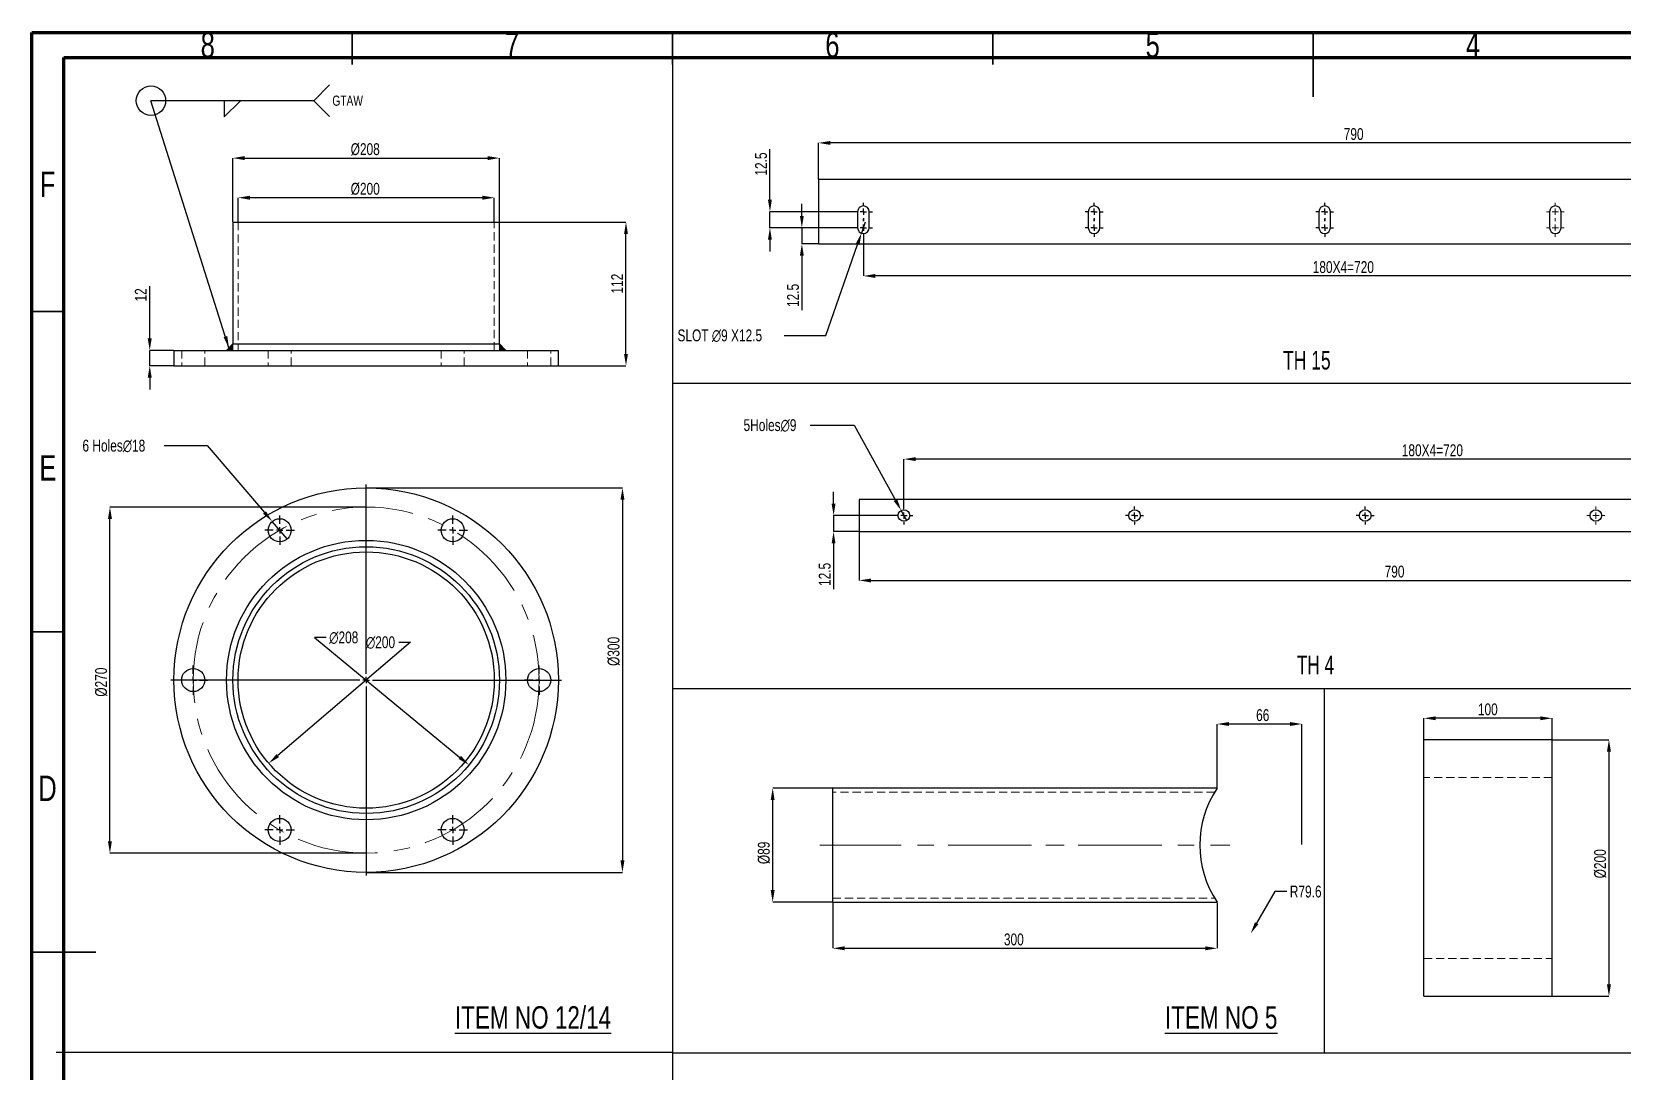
# Model space of a CAD drawing. Header units: millimetres. Extents: x 122 to 2816, y -707 to 556.
# Drawn here: x 133 to 381.3, y -179.3 to -17.1 of the extents above; entities that cross this region are included whole.
import ezdxf

# ---------------------------------------------------------------- set-up
doc = ezdxf.new("R2010")
doc.units = ezdxf.units.MM
doc.header["$PDSIZE"] = -1
doc.linetypes.add('CENTERX2', pattern=[20.32, 12.7, -2.54, 2.54, -2.54])
doc.linetypes.add('HIDDEN', pattern=[1.905, 1.27, -0.635])
doc.layers.add('FORMAT', color=7, linetype='Continuous')
doc.styles.add('SLDTEXTSTYLE0', font='TXT', dxfattribs={"width": 0.7})
doc.styles.add('SLDTEXTSTYLE10', font='TXT', dxfattribs={"width": 0.6875})
doc.styles.add('SLDTEXTSTYLE7', font='TXT', dxfattribs={"width": 0.75})
doc.dimstyles.new('SLDDIMSTYLE0', dxfattribs={"dimtxt": 2.5, "dimasz": 1.852083, "dimexe": 0, "dimexo": 0.625, "dimgap": 0, "dimtad": 1, "dimdec": 0, "dimrnd": 1e-09, "dimtxsty": 'Standard', "dimsah": 1, "dimcen": 2.5, "dimazin": 3, "dimtfac": 1.852083, "dimtdec": 0, "dimtmove": 0, "dimatfit": 3, "dimfrac": 2})
doc.dimstyles.new('SLDDIMSTYLE32', dxfattribs={"dimtxt": 1.852083, "dimasz": 1.852083, "dimexe": 0, "dimexo": 0.625, "dimgap": 0.463021, "dimtad": 1, "dimdec": 0, "dimlfac": 5, "dimrnd": 1e-09, "dimzin": 12, "dimtxsty": 'SLDTEXTSTYLE7', "dimblk1": 'NONE', "dimsah": 1, "dimcen": 0, "dimazin": 3, "dimtfac": 1, "dimtdec": 0, "dimtmove": 0, "dimatfit": 3, "dimldrblk": 'NONE', "dimfrac": 2, "dimtzin": 12})
doc.dimstyles.new('SLDDIMSTYLE38', dxfattribs={"dimtxt": 1.852083, "dimasz": 1.852083, "dimexe": 0, "dimexo": 0.625, "dimgap": 0.463021, "dimtad": 1, "dimdec": 1, "dimlfac": 5, "dimrnd": 1e-09, "dimzin": 12, "dimtxsty": 'SLDTEXTSTYLE7', "dimsah": 1, "dimcen": 2.5, "dimazin": 3, "dimtfac": 1, "dimtdec": 1, "dimtmove": 0, "dimatfit": 0, "dimfrac": 2, "dimtzin": 12})
doc.dimstyles.new('SLDDIMSTYLE39', dxfattribs={"dimtxt": 1.852083, "dimasz": 1.852083, "dimexe": 0, "dimexo": 0.625, "dimgap": 0.463021, "dimtad": 1, "dimdec": 0, "dimlfac": 5, "dimrnd": 1e-09, "dimzin": 12, "dimtxsty": 'SLDTEXTSTYLE7', "dimblk1": 'NONE', "dimsah": 1, "dimcen": 0, "dimazin": 3, "dimtfac": 1, "dimtdec": 0, "dimtmove": 0, "dimatfit": 3, "dimldrblk": 'NONE', "dimfrac": 2, "dimtzin": 12})
doc.dimstyles.new('SLDDIMSTYLE40', dxfattribs={"dimtxt": 1.852083, "dimasz": 1.852083, "dimexe": 0, "dimexo": 0.625, "dimgap": 0.463021, "dimtad": 1, "dimdec": 1, "dimlfac": 5, "dimrnd": 1e-09, "dimzin": 12, "dimtxsty": 'SLDTEXTSTYLE7', "dimsah": 1, "dimcen": 0, "dimazin": 3, "dimtfac": 1, "dimtdec": 1, "dimtmove": 0, "dimatfit": 3, "dimfrac": 2, "dimtzin": 12})
doc.dimstyles.new('SLDDIMSTYLE43', dxfattribs={"dimtxt": 1.852083, "dimasz": 1.852083, "dimexe": 0, "dimexo": 0.625, "dimgap": 0.463021, "dimtad": 1, "dimdec": 0, "dimlfac": 5, "dimrnd": 1e-09, "dimzin": 12, "dimtxsty": 'SLDTEXTSTYLE7', "dimsah": 1, "dimcen": 0, "dimazin": 3, "dimtfac": 1, "dimtdec": 0, "dimtmove": 0, "dimatfit": 3, "dimfrac": 2, "dimtzin": 12})
doc.dimstyles.new('SLDDIMSTYLE7', dxfattribs={"dimtxt": 1.852083, "dimasz": 1.852083, "dimexe": 0, "dimexo": 0.625, "dimgap": 0.463021, "dimtad": 1, "dimdec": 0, "dimlfac": 5, "dimrnd": 1e-09, "dimzin": 12, "dimtxsty": 'SLDTEXTSTYLE7', "dimsah": 1, "dimcen": 2.5, "dimazin": 3, "dimtfac": 1, "dimtdec": 0, "dimtmove": 0, "dimatfit": 3, "dimfrac": 2, "dimtzin": 12})
doc.dimstyles.new('SLDDIMSTYLE9', dxfattribs={"dimtxt": 1.852083, "dimasz": 1.852083, "dimexe": 0, "dimexo": 0.625, "dimgap": 0.463021, "dimtad": 1, "dimdec": 0, "dimlfac": 5, "dimrnd": 1e-09, "dimzin": 12, "dimtxsty": 'SLDTEXTSTYLE7', "dimsah": 1, "dimcen": 2.5, "dimazin": 3, "dimtfac": 1, "dimtdec": 0, "dimtmove": 0, "dimatfit": 0, "dimfrac": 2, "dimtzin": 12})

# ---------------------------------------------------------------- blocks, each defined once
blk = doc.blocks.new('*D1206')
at = {"layer": 'Defpoints', "color": 0}
for p in [(255.85, -34.44), (255.85, -40.18), (413.85, -40.18)]:
    blk.add_point(p, dxfattribs=at)
at = {"layer": 'FORMAT', "color": 0, "lineweight": -2}
for p, q in [((255.85, -40.11), (255.85, -34.44)), ((412, -34.44), (257.7, -34.44)), ((413.85, -40.11), (413.85, -34.44))]:
    blk.add_line(p, q, dxfattribs=at)
at = {"layer": 'FORMAT', "color": 0}
for points in [[(257.7, -34.13), (257.7, -34.75), (255.85, -34.44)], [(412, -34.13), (412, -34.75), (413.85, -34.44)]]:
    blk.add_solid(points, dxfattribs=at)
at = {"layer": 'FORMAT', "color": 0, "insert": (339.37, -32.13), "char_height": 1.852, "attachment_point": 2, "style": 'SLDTEXTSTYLE7'}
blk.add_mtext('\\A1;790', dxfattribs=at)
blk = doc.blocks.new('*D1208')
at = {"layer": 'Defpoints', "color": 0}
for p in [(261.45, -47.68), (253.24, -50.18), (255.85, -50.18)]:
    blk.add_point(p, dxfattribs=at)
at = {"layer": 'FORMAT', "color": 0, "lineweight": -2}
for p, q in [((253.24, -45.82), (253.24, -43.97)), ((261.39, -47.68), (253.24, -47.68)), ((253.24, -47.68), (253.24, -50.18)), ((255.79, -50.18), (253.24, -50.18)), ((253.24, -52.03), (253.24, -60.55))]:
    blk.add_line(p, q, dxfattribs=at)
at = {"layer": 'FORMAT', "color": 0}
for points in [[(252.94, -45.82), (253.55, -45.82), (253.24, -47.68)], [(252.94, -52.03), (253.55, -52.03), (253.24, -50.18)]]:
    blk.add_solid(points, dxfattribs=at)
at = {"layer": 'FORMAT', "color": 0, "insert": (250.93, -58.24), "char_height": 1.852, "attachment_point": 2, "rotation": 90, "style": 'SLDTEXTSTYLE7'}
blk.add_mtext('\\A1;12.5', dxfattribs=at)
blk = doc.blocks.new('*D1209')
at = {"layer": 'Defpoints', "color": 0}
for p in [(261.95, -45.18), (248.26, -47.68), (261.95, -47.68)]:
    blk.add_point(p, dxfattribs=at)
at = {"layer": 'FORMAT', "color": 0, "lineweight": -2}
for p, q in [((248.26, -43.32), (248.26, -35.43)), ((261.89, -45.18), (248.26, -45.18)), ((248.26, -47.68), (248.26, -45.18)), ((261.89, -47.68), (248.26, -47.68)), ((248.26, -49.53), (248.26, -51.38))]:
    blk.add_line(p, q, dxfattribs=at)
at = {"layer": 'FORMAT', "color": 0}
for points in [[(247.95, -43.32), (248.56, -43.32), (248.26, -45.18)], [(247.95, -49.53), (248.56, -49.53), (248.26, -47.68)]]:
    blk.add_solid(points, dxfattribs=at)
at = {"layer": 'FORMAT', "color": 0, "insert": (245.94, -37.74), "char_height": 1.852, "attachment_point": 2, "rotation": 90, "style": 'SLDTEXTSTYLE7'}
blk.add_mtext('\\A1;12.5', dxfattribs=at)
blk = doc.blocks.new('*D1210')
at = {"layer": 'Defpoints', "color": 0}
for p in [(262.85, -49.08), (406.85, -49.08), (262.85, -55.2)]:
    blk.add_point(p, dxfattribs=at)
at = {"layer": 'FORMAT', "color": 0, "lineweight": -2}
for p, q in [((262.85, -49.14), (262.85, -55.2)), ((406.85, -49.14), (406.85, -55.2)), ((405, -55.2), (264.7, -55.2))]:
    blk.add_line(p, q, dxfattribs=at)
at = {"layer": 'FORMAT', "color": 0}
for points in [[(264.7, -54.9), (264.7, -55.51), (262.85, -55.2)], [(405, -54.9), (405, -55.51), (406.85, -55.2)]]:
    blk.add_solid(points, dxfattribs=at)
at = {"layer": 'FORMAT', "color": 0, "insert": (337.76, -52.89), "char_height": 1.8521, "attachment_point": 2, "style": 'SLDTEXTSTYLE7'}
blk.add_mtext('\\A1;180X4=720', dxfattribs=at)
blk = doc.blocks.new('*D1212')
at = {"layer": 'Defpoints', "color": 0}
for p in [(263.15, -46.83), (262.55, -48.53)]:
    blk.add_point(p, dxfattribs=at)
at = {"layer": 'FORMAT', "color": 0, "lineweight": -2}
for p, q in [((263.15, -46.83), (262.55, -48.53)), ((256.98, -64.47), (261.94, -50.27)), ((250.5, -64.47), (256.98, -64.47))]:
    blk.add_line(p, q, dxfattribs=at)
at = {"layer": 'FORMAT', "color": 0}
blk.add_solid([(261.65, -50.17), (262.23, -50.38), (262.55, -48.53)], dxfattribs=at)
at = {"layer": 'FORMAT', "color": 0, "insert": (233.83, -63.55), "char_height": 1.8521, "attachment_point": 1, "style": 'SLDTEXTSTYLE7'}
blk.add_mtext('\\A1;SLOT ∅9 X12.5', dxfattribs=at)
blk = doc.blocks.new('_None')
blk = doc.blocks.new('SW_CENTERMARKSYMBOL_62')
at = {"color": 0, "linetype": 'Continuous', "lineweight": 18}
for p, q in [((-1, 2.5), (-1.4, 2.5)), ((0, 2.5), (-0.5, 2.5)), ((0, 3.5), (0, 3.9)), ((0, 2.5), (0, 3)), ((0, 2.5), (0, 2)), ((0, 2.5), (0.5, 2.5)), ((1, 2.5), (1.4, 2.5)), ((-1, 0), (-1.4, 0)), ((0, 0), (-0.5, 0)), ((0, 1.5), (0, 1.1)), ((0, 1), (0, 1.4)), ((0, 0), (0, 0.5)), ((0, 0), (0, -0.5)), ((0, 0), (0.5, 0)), ((1, 0), (1.4, 0)), ((0, -1), (0, -1.4))]:
    blk.add_line(p, q, dxfattribs=at)
blk = doc.blocks.new('SW_CENTERMARKSYMBOL_63')
at = {"layer": 'FORMAT', "color": 0}
for p, q in [((-1, 2.5), (-1.4, 2.5)), ((0, 2.5), (-0.5, 2.5)), ((0, 3.5), (0, 3.9)), ((0, 2.5), (0, 3)), ((0, 2.5), (0, 2)), ((0, 2.5), (0.5, 2.5)), ((1, 2.5), (1.4, 2.5)), ((-1, 0), (-1.4, 0)), ((0, 0), (-0.5, 0)), ((0, 1.5), (0, 1.1)), ((0, 1), (0, 1.4)), ((0, 0), (0, 0.5)), ((0, 0), (0, -0.5)), ((0, 0), (0.5, 0)), ((1, 0), (1.4, 0)), ((0, -1), (0, -1.4))]:
    blk.add_line(p, q, dxfattribs=at)
blk = doc.blocks.new('SW_CENTERMARKSYMBOL_64')
at = {"layer": 'FORMAT', "color": 0}
for p, q in [((-1, 2.5), (-1.4, 2.5)), ((0, 2.5), (-0.5, 2.5)), ((0, 3.5), (0, 3.9)), ((0, 2.5), (0, 3)), ((0, 2.5), (0, 2)), ((0, 2.5), (0.5, 2.5)), ((1, 2.5), (1.4, 2.5)), ((-1, 0), (-1.4, 0)), ((0, 0), (-0.5, 0)), ((0, 1.5), (0, 1.1)), ((0, 1), (0, 1.4)), ((0, 0), (0, 0.5)), ((0, 0), (0, -0.5)), ((0, 0), (0.5, 0)), ((1, 0), (1.4, 0)), ((0, -1), (0, -1.4))]:
    blk.add_line(p, q, dxfattribs=at)
blk = doc.blocks.new('SW_CENTERMARKSYMBOL_65')
at = {"layer": 'FORMAT', "color": 0}
for p, q in [((-1, 2.5), (-1.4, 2.5)), ((0, 2.5), (-0.5, 2.5)), ((0, 3.5), (0, 3.9)), ((0, 2.5), (0, 3)), ((0, 2.5), (0, 2)), ((0, 2.5), (0.5, 2.5)), ((1, 2.5), (1.4, 2.5)), ((-1, 0), (-1.4, 0)), ((0, 0), (-0.5, 0)), ((0, 1.5), (0, 1.1)), ((0, 1), (0, 1.4)), ((0, 0), (0, 0.5)), ((0, 0), (0, -0.5)), ((0, 0), (0.5, 0)), ((1, 0), (1.4, 0)), ((0, -1), (0, -1.4))]:
    blk.add_line(p, q, dxfattribs=at)
blk = doc.blocks.new('*D1213')
at = {"layer": 'Defpoints', "color": 0}
for p in [(262.18, -95.09), (420.18, -95.09), (420.18, -102.71)]:
    blk.add_point(p, dxfattribs=at)
at = {"layer": 'FORMAT', "color": 0, "lineweight": -2}
for p, q in [((262.18, -95.15), (262.18, -102.71)), ((420.18, -95.15), (420.18, -102.71)), ((264.03, -102.71), (418.33, -102.71))]:
    blk.add_line(p, q, dxfattribs=at)
at = {"layer": 'FORMAT', "color": 0}
for points in [[(264.03, -102.41), (264.03, -103.02), (262.18, -102.71)], [(418.33, -102.41), (418.33, -103.02), (420.18, -102.71)]]:
    blk.add_solid(points, dxfattribs=at)
at = {"layer": 'FORMAT', "color": 0, "insert": (345.75, -100.4), "char_height": 1.852, "attachment_point": 2, "style": 'SLDTEXTSTYLE7'}
blk.add_mtext('\\A1;790', dxfattribs=at)
blk = doc.blocks.new('*D1214')
at = {"layer": 'Defpoints', "color": 0}
for p in [(258.19, -92.59), (267.78, -92.59), (262.18, -95.09)]:
    blk.add_point(p, dxfattribs=at)
at = {"layer": 'FORMAT', "color": 0, "lineweight": -2}
for p, q in [((258.19, -90.73), (258.19, -88.88)), ((267.72, -92.59), (258.19, -92.59)), ((258.19, -92.59), (258.19, -95.09)), ((262.12, -95.09), (258.19, -95.09)), ((258.19, -96.94), (258.19, -104.08))]:
    blk.add_line(p, q, dxfattribs=at)
at = {"layer": 'FORMAT', "color": 0}
for points in [[(257.89, -90.73), (258.5, -90.73), (258.19, -92.59)], [(257.89, -96.94), (258.5, -96.94), (258.19, -95.09)]]:
    blk.add_solid(points, dxfattribs=at)
at = {"layer": 'FORMAT', "color": 0, "insert": (255.88, -101.77), "char_height": 1.852, "attachment_point": 2, "rotation": 90, "style": 'SLDTEXTSTYLE7'}
blk.add_mtext('\\A1;12.5', dxfattribs=at)
blk = doc.blocks.new('*D1215')
at = {"layer": 'Defpoints', "color": 0}
for p in [(268.75, -91.8), (269.61, -93.38)]:
    blk.add_point(p, dxfattribs=at)
at = {"layer": 'FORMAT', "color": 0, "lineweight": -2}
for p, q in [((254.56, -78.48), (261.41, -78.48)), ((261.41, -78.48), (267.85, -90.18)), ((269.61, -93.38), (268.75, -91.8))]:
    blk.add_line(p, q, dxfattribs=at)
at = {"layer": 'FORMAT', "color": 0}
blk.add_solid([(268.12, -90.03), (267.58, -90.32), (268.75, -91.8)], dxfattribs=at)
at = {"layer": 'FORMAT', "color": 0, "insert": (244.14, -77.55), "char_height": 1.8521, "attachment_point": 1, "style": 'SLDTEXTSTYLE7'}
blk.add_mtext('\\A1;5Holes∅9', dxfattribs=at)
blk = doc.blocks.new('*D1216')
at = {"layer": 'Defpoints', "color": 0}
for p in [(269.18, -83.78), (269.18, -91.19), (413.18, -91.19)]:
    blk.add_point(p, dxfattribs=at)
at = {"layer": 'FORMAT', "color": 0, "lineweight": -2}
for p, q in [((269.18, -91.12), (269.18, -83.78)), ((411.33, -83.78), (271.03, -83.78)), ((413.18, -91.12), (413.18, -83.78))]:
    blk.add_line(p, q, dxfattribs=at)
at = {"layer": 'FORMAT', "color": 0}
for points in [[(271.03, -83.47), (271.03, -84.09), (269.18, -83.78)], [(411.33, -83.47), (411.33, -84.09), (413.18, -83.78)]]:
    blk.add_solid(points, dxfattribs=at)
at = {"layer": 'FORMAT', "color": 0, "insert": (351.66, -81.47), "char_height": 1.8521, "attachment_point": 2, "style": 'SLDTEXTSTYLE7'}
blk.add_mtext('\\A1;180X4=720', dxfattribs=at)
blk = doc.blocks.new('SW_CENTERMARKSYMBOL_67')
at = {"color": 0, "linetype": 'Continuous', "lineweight": 18}
for p, q in [((-1, 0), (-1.4, 0)), ((0, 0), (-0.5, 0)), ((0, 1), (0, 1.4)), ((0, 0), (0, 0.5)), ((0, 0), (0, -0.5)), ((0, 0), (0.5, 0)), ((1, 0), (1.4, 0)), ((0, -1), (0, -1.4))]:
    blk.add_line(p, q, dxfattribs=at)
blk = doc.blocks.new('SW_CENTERMARKSYMBOL_68')
at = {"layer": 'FORMAT', "color": 0}
for p, q in [((-1, 0), (-1.4, 0)), ((0, 0), (-0.5, 0)), ((0, 1), (0, 1.4)), ((0, 0), (0, 0.5)), ((0, 0), (0, -0.5)), ((0, 0), (0.5, 0)), ((1, 0), (1.4, 0)), ((0, -1), (0, -1.4))]:
    blk.add_line(p, q, dxfattribs=at)
blk = doc.blocks.new('SW_CENTERMARKSYMBOL_69')
at = {"layer": 'FORMAT', "color": 0}
for p, q in [((-1, 0), (-1.4, 0)), ((0, 0), (-0.5, 0)), ((0, 1), (0, 1.4)), ((0, 0), (0, 0.5)), ((0, 0), (0, -0.5)), ((0, 0), (0.5, 0)), ((1, 0), (1.4, 0)), ((0, -1), (0, -1.4))]:
    blk.add_line(p, q, dxfattribs=at)
blk = doc.blocks.new('SW_CENTERMARKSYMBOL_70')
at = {"layer": 'FORMAT', "color": 0}
for p, q in [((-1, 0), (-1.4, 0)), ((0, 0), (-0.5, 0)), ((0, 1), (0, 1.4)), ((0, 0), (0, 0.5)), ((0, 0), (0, -0.5)), ((0, 0), (0.5, 0)), ((1, 0), (1.4, 0)), ((0, -1), (0, -1.4))]:
    blk.add_line(p, q, dxfattribs=at)
blk = doc.blocks.new('*D1218')
at = {"layer": 'Defpoints', "color": 0}
for p in [(248.69, -135.12), (258.07, -135.12), (258.07, -152.9)]:
    blk.add_point(p, dxfattribs=at)
at = {"layer": 'FORMAT', "color": 0, "lineweight": -2}
for p, q in [((258, -135.12), (248.69, -135.12)), ((248.69, -151.04), (248.69, -136.97)), ((258, -152.9), (248.69, -152.9))]:
    blk.add_line(p, q, dxfattribs=at)
at = {"layer": 'FORMAT', "color": 0}
for points in [[(248.38, -136.97), (248.99, -136.97), (248.69, -135.12)], [(248.38, -151.04), (248.99, -151.04), (248.69, -152.9)]]:
    blk.add_solid(points, dxfattribs=at)
at = {"layer": 'FORMAT', "color": 0, "insert": (246.37, -145.22), "char_height": 1.852, "attachment_point": 2, "rotation": 90, "style": 'SLDTEXTSTYLE7'}
blk.add_mtext('\\A1;%%c89', dxfattribs=at)
blk = doc.blocks.new('*D1219')
at = {"layer": 'Defpoints', "color": 0}
for p in [(258.07, -152.9), (318.07, -152.9), (318.07, -160.11)]:
    blk.add_point(p, dxfattribs=at)
at = {"layer": 'FORMAT', "color": 0, "lineweight": -2}
for p, q in [((258.07, -152.96), (258.07, -160.11)), ((318.07, -152.96), (318.07, -160.11)), ((259.92, -160.11), (316.21, -160.11))]:
    blk.add_line(p, q, dxfattribs=at)
at = {"layer": 'FORMAT', "color": 0}
for points in [[(259.92, -159.8), (259.92, -160.42), (258.07, -160.11)], [(316.21, -159.8), (316.21, -160.42), (318.07, -160.11)]]:
    blk.add_solid(points, dxfattribs=at)
at = {"layer": 'FORMAT', "color": 0, "insert": (286.33, -157.8), "char_height": 1.852, "attachment_point": 2, "style": 'SLDTEXTSTYLE7'}
blk.add_mtext('\\A1;300', dxfattribs=at)
blk = doc.blocks.new('*D1220')
at = {"layer": 'Defpoints', "color": 0}
for p in [(331.29, -144.01), (323.31, -157.79)]:
    blk.add_point(p, dxfattribs=at)
at = {"layer": 'FORMAT', "color": 0, "lineweight": -2}
for p, q in [((327.09, -151.25), (324.23, -156.19)), ((328.94, -151.25), (327.09, -151.25))]:
    blk.add_line(p, q, dxfattribs=at)
at = {"layer": 'FORMAT', "color": 0}
blk.add_solid([(323.97, -156.04), (324.5, -156.35), (323.31, -157.79)], dxfattribs=at)
at = {"layer": 'FORMAT', "color": 0, "insert": (329.41, -150.33), "char_height": 1.852, "attachment_point": 1, "style": 'SLDTEXTSTYLE7'}
blk.add_mtext('\\A1;R79.6', dxfattribs=at)
blk = doc.blocks.new('*D1221')
at = {"layer": 'Defpoints', "color": 0}
for p in [(318.07, -125.12), (318.07, -135.12), (331.29, -144.01)]:
    blk.add_point(p, dxfattribs=at)
at = {"layer": 'FORMAT', "color": 0, "lineweight": -2}
for p, q in [((318.07, -135.05), (318.07, -125.12)), ((329.43, -125.12), (319.92, -125.12)), ((331.29, -143.94), (331.29, -125.12))]:
    blk.add_line(p, q, dxfattribs=at)
at = {"layer": 'FORMAT', "color": 0}
for points in [[(319.92, -124.81), (319.92, -125.42), (318.07, -125.12)], [(329.43, -124.81), (329.43, -125.42), (331.29, -125.12)]]:
    blk.add_solid(points, dxfattribs=at)
at = {"layer": 'FORMAT', "color": 0, "insert": (325.18, -122.8), "char_height": 1.852, "attachment_point": 2, "style": 'SLDTEXTSTYLE7'}
blk.add_mtext('\\A1;66', dxfattribs=at)
blk = doc.blocks.new('*D1235')
at = {"layer": 'Defpoints', "color": 0}
for p in [(205.24, -46.81), (225.79, -46.81), (215.24, -69.21)]:
    blk.add_point(p, dxfattribs=at)
at = {"layer": 'FORMAT', "color": 0, "lineweight": -2}
for p, q in [((205.3, -46.81), (225.79, -46.81)), ((225.79, -67.36), (225.79, -48.66)), ((215.3, -69.21), (225.79, -69.21))]:
    blk.add_line(p, q, dxfattribs=at)
at = {"layer": 'FORMAT', "color": 0}
for points in [[(225.49, -48.66), (226.1, -48.66), (225.79, -46.81)], [(225.49, -67.36), (226.1, -67.36), (225.79, -69.21)]]:
    blk.add_solid(points, dxfattribs=at)
at = {"layer": 'FORMAT', "color": 0, "insert": (223.48, -56.4), "char_height": 1.852, "attachment_point": 2, "rotation": 90, "style": 'SLDTEXTSTYLE7'}
blk.add_mtext('\\A1;112', dxfattribs=at)
blk = doc.blocks.new('*D1236')
at = {"layer": 'Defpoints', "color": 0}
for p in [(165.24, -42.99), (165.24, -46.81), (205.24, -46.81)]:
    blk.add_point(p, dxfattribs=at)
at = {"layer": 'FORMAT', "color": 0, "lineweight": -2}
for p, q in [((165.24, -46.75), (165.24, -42.99)), ((203.39, -42.99), (167.09, -42.99)), ((205.24, -46.75), (205.24, -42.99))]:
    blk.add_line(p, q, dxfattribs=at)
at = {"layer": 'FORMAT', "color": 0}
for points in [[(167.09, -42.68), (167.09, -43.3), (165.24, -42.99)], [(203.39, -42.68), (203.39, -43.3), (205.24, -42.99)]]:
    blk.add_solid(points, dxfattribs=at)
at = {"layer": 'FORMAT', "color": 0, "insert": (185.09, -40.67), "char_height": 1.852, "attachment_point": 2, "style": 'SLDTEXTSTYLE7'}
blk.add_mtext('\\A1;%%c200', dxfattribs=at)
blk = doc.blocks.new('*D1237')
at = {"layer": 'Defpoints', "color": 0}
for p in [(206.04, -36.81), (164.44, -46.81), (206.04, -46.81)]:
    blk.add_point(p, dxfattribs=at)
at = {"layer": 'FORMAT', "color": 0, "lineweight": -2}
for p, q in [((164.44, -46.75), (164.44, -36.81)), ((166.29, -36.81), (204.19, -36.81)), ((206.04, -46.75), (206.04, -36.81))]:
    blk.add_line(p, q, dxfattribs=at)
at = {"layer": 'FORMAT', "color": 0}
for points in [[(166.29, -36.5), (166.29, -37.12), (164.44, -36.81)], [(204.19, -36.5), (204.19, -37.12), (206.04, -36.81)]]:
    blk.add_solid(points, dxfattribs=at)
at = {"layer": 'FORMAT', "color": 0, "insert": (185.09, -34.49), "char_height": 1.852, "attachment_point": 2, "style": 'SLDTEXTSTYLE7'}
blk.add_mtext('\\A1;%%c208', dxfattribs=at)
blk = doc.blocks.new('*D1238')
at = {"layer": 'Defpoints', "color": 0}
for p in [(155.24, -66.81), (151.45, -69.21), (155.24, -69.21)]:
    blk.add_point(p, dxfattribs=at)
at = {"layer": 'FORMAT', "color": 0, "lineweight": -2}
for p, q in [((151.45, -64.96), (151.45, -56.77)), ((155.18, -66.81), (151.45, -66.81)), ((151.45, -69.21), (151.45, -66.81)), ((155.18, -69.21), (151.45, -69.21)), ((151.45, -71.06), (151.45, -72.91))]:
    blk.add_line(p, q, dxfattribs=at)
at = {"layer": 'FORMAT', "color": 0}
for points in [[(151.14, -64.96), (151.76, -64.96), (151.45, -66.81)], [(151.14, -71.06), (151.76, -71.06), (151.45, -69.21)]]:
    blk.add_solid(points, dxfattribs=at)
at = {"layer": 'FORMAT', "color": 0, "insert": (149.13, -58.16), "char_height": 1.852, "attachment_point": 2, "rotation": 90, "style": 'SLDTEXTSTYLE7'}
blk.add_mtext('\\A1;12', dxfattribs=at)
blk = doc.blocks.new('SW_SYMBOL_AWLD_FILL')
at = {"layer": 'FORMAT', "color": 0}
for p, q in [((0, 0), (0, 1250)), ((0, 1250), (1250, 0)), ((1250, 0), (0, 0))]:
    blk.add_line(p, q, dxfattribs=at)
blk = doc.blocks.new('SW_WELDSYMBOL_6')
at = {"layer": 'FORMAT', "color": 0}
for p, q in [((25.4, 0), (0, 0)), ((27.88, 2.48), (25.4, 0)), ((27.88, -2.48), (25.4, 0))]:
    blk.add_line(p, q, dxfattribs=at)
blk.add_circle((0, 0), 2.29, dxfattribs=at)
at = {"layer": 'FORMAT', "color": 0, "extrusion": (0, 0, -1), "xscale": 0.0020277832, "yscale": 0.0020277832, "zscale": 0.0020277832, "rotation": 180}
blk.add_blockref('SW_SYMBOL_AWLD_FILL', (-11.42, 0), dxfattribs=at)
at = {"layer": 'FORMAT', "color": 0, "insert": (28.31, 0.79), "char_height": 1.587, "attachment_point": 1, "style": 'SLDTEXTSTYLE7'}
blk.add_mtext('GTAW', dxfattribs=at)
blk = doc.blocks.new('*D1239')
at = {"layer": 'Defpoints', "color": 0}
for p in [(145.24, -91.26), (185.24, -91.26), (185.24, -145.26)]:
    blk.add_point(p, dxfattribs=at)
at = {"layer": 'FORMAT', "color": 0, "lineweight": -2}
for p, q in [((185.18, -91.26), (145.24, -91.26)), ((145.24, -143.41), (145.24, -93.11)), ((185.18, -145.26), (145.24, -145.26))]:
    blk.add_line(p, q, dxfattribs=at)
at = {"layer": 'FORMAT', "color": 0}
for points in [[(144.93, -93.11), (145.55, -93.11), (145.24, -91.26)], [(144.93, -143.41), (145.55, -143.41), (145.24, -145.26)]]:
    blk.add_solid(points, dxfattribs=at)
at = {"layer": 'FORMAT', "color": 0, "insert": (142.92, -118.58), "char_height": 1.852, "attachment_point": 2, "rotation": 90, "style": 'SLDTEXTSTYLE7'}
blk.add_mtext('\\A1;%%c270', dxfattribs=at)
blk = doc.blocks.new('*D1240')
at = {"layer": 'Defpoints', "color": 0}
for p in [(185.24, -88.26), (185.24, -148.26), (225.24, -148.26)]:
    blk.add_point(p, dxfattribs=at)
at = {"layer": 'FORMAT', "color": 0, "lineweight": -2}
for p, q in [((185.3, -88.26), (225.24, -88.26)), ((225.24, -90.11), (225.24, -146.41)), ((185.3, -148.26), (225.24, -148.26))]:
    blk.add_line(p, q, dxfattribs=at)
at = {"layer": 'FORMAT', "color": 0}
for points in [[(224.93, -90.11), (225.55, -90.11), (225.24, -88.26)], [(224.93, -146.41), (225.55, -146.41), (225.24, -148.26)]]:
    blk.add_solid(points, dxfattribs=at)
at = {"layer": 'FORMAT', "color": 0, "insert": (222.92, -113.78), "char_height": 1.852, "attachment_point": 2, "rotation": 90, "style": 'SLDTEXTSTYLE7'}
blk.add_mtext('\\A1;%%c300', dxfattribs=at)
blk = doc.blocks.new('*D1241')
at = {"layer": 'Defpoints', "color": 0}
for p in [(170.57, -93.51), (172.91, -96.24)]:
    blk.add_point(p, dxfattribs=at)
at = {"layer": 'FORMAT', "color": 0, "lineweight": -2}
for p, q in [((153.68, -81.67), (160.41, -81.67)), ((160.41, -81.67), (169.36, -92.11)), ((172.91, -96.24), (170.57, -93.51))]:
    blk.add_line(p, q, dxfattribs=at)
at = {"layer": 'FORMAT', "color": 0}
blk.add_solid([(169.59, -91.91), (169.13, -92.31), (170.57, -93.51)], dxfattribs=at)
at = {"layer": 'FORMAT', "color": 0, "insert": (140.95, -80.75), "char_height": 1.8521, "attachment_point": 1, "style": 'SLDTEXTSTYLE7'}
blk.add_mtext('\\A1;6 Holes∅18', dxfattribs=at)
blk = doc.blocks.new('*D1242')
at = {"layer": 'Defpoints', "color": 0}
for p in [(200.45, -105.28), (170.03, -131.25)]:
    blk.add_point(p, dxfattribs=at)
at = {"layer": 'FORMAT', "color": 0, "lineweight": -2}
for p, q in [((192.16, -112.35), (171.44, -130.04)), ((190.31, -112.35), (192.16, -112.35))]:
    blk.add_line(p, q, dxfattribs=at)
at = {"layer": 'FORMAT', "color": 0}
blk.add_solid([(171.24, -129.81), (171.64, -130.28), (170.03, -131.25)], dxfattribs=at)
at = {"layer": 'FORMAT', "color": 0, "insert": (185.21, -111.43), "char_height": 1.852, "attachment_point": 1, "style": 'SLDTEXTSTYLE7'}
blk.add_mtext('\\A1;∅200', dxfattribs=at)
blk = doc.blocks.new('*D1243')
at = {"layer": 'Defpoints', "color": 0}
for p in [(169.19, -105.03), (201.28, -131.5)]:
    blk.add_point(p, dxfattribs=at)
at = {"layer": 'FORMAT', "color": 0, "lineweight": -2}
for p, q in [((179.01, -111.59), (177.16, -111.59)), ((177.16, -111.59), (199.85, -130.32))]:
    blk.add_line(p, q, dxfattribs=at)
at = {"layer": 'FORMAT', "color": 0}
blk.add_solid([(200.05, -130.08), (199.66, -130.56), (201.28, -131.5)], dxfattribs=at)
at = {"layer": 'FORMAT', "color": 0, "insert": (179.47, -110.67), "char_height": 1.852, "attachment_point": 1, "style": 'SLDTEXTSTYLE7'}
blk.add_mtext('\\A1;∅208', dxfattribs=at)
blk = doc.blocks.new('SW_CENTERMARKSYMBOL_81')
at = {"layer": 'FORMAT', "color": 0}
for p, q in [((0, 1), (0, 30.5)), ((-1, 0), (-30.5, 0)), ((0, 0), (-0.5, 0)), ((0, 0), (0, 0.5)), ((0, 0), (0, -0.5)), ((0, 0), (0.5, 0)), ((1, 0), (30.5, 0)), ((0, -1), (0, -30.5))]:
    blk.add_line(p, q, dxfattribs=at)
blk = doc.blocks.new('SW_CENTERMARKSYMBOL_82')
at = {"layer": 'FORMAT', "color": 0}
for p, q in [((-1, 0), (-2.3, 0)), ((0, 0), (-0.5, 0)), ((0, 1), (0, 2.3)), ((0, 0), (0, 0.5)), ((0, 0), (0, -0.5)), ((0, 0), (0.5, 0)), ((1, 0), (2.3, 0)), ((0, -1), (0, -2.3))]:
    blk.add_line(p, q, dxfattribs=at)
blk = doc.blocks.new('SW_CENTERMARKSYMBOL_83')
at = {"layer": 'FORMAT', "color": 0}
for p, q in [((-1, 0), (-2.3, 0)), ((0, 0), (-0.5, 0)), ((0, 1), (0, 2.3)), ((0, 0), (0, 0.5)), ((0, 0), (0, -0.5)), ((0, 0), (0.5, 0)), ((1, 0), (2.3, 0)), ((0, -1), (0, -2.3))]:
    blk.add_line(p, q, dxfattribs=at)
blk = doc.blocks.new('SW_CENTERMARKSYMBOL_84')
at = {"layer": 'FORMAT', "color": 0}
for p, q in [((-1, 0), (-2.3, 0)), ((0, 0), (-0.5, 0)), ((0, 1), (0, 2.3)), ((0, 0), (0, 0.5)), ((0, 0), (0, -0.5)), ((0, 0), (0.5, 0)), ((1, 0), (2.3, 0)), ((0, -1), (0, -2.3))]:
    blk.add_line(p, q, dxfattribs=at)
blk = doc.blocks.new('SW_CENTERMARKSYMBOL_85')
at = {"layer": 'FORMAT', "color": 0}
for p, q in [((-1, 0), (-2.3, 0)), ((0, 0), (-0.5, 0)), ((0, 1), (0, 2.3)), ((0, 0), (0, 0.5)), ((0, 0), (0, -0.5)), ((0, 0), (0.5, 0)), ((1, 0), (2.3, 0)), ((0, -1), (0, -2.3))]:
    blk.add_line(p, q, dxfattribs=at)
blk = doc.blocks.new('SW_CENTERMARKSYMBOL_86')
at = {"layer": 'FORMAT', "color": 0}
for p, q in [((-1, 0), (-2.3, 0)), ((0, 0), (-0.5, 0)), ((0, 1), (0, 2.3)), ((0, 0), (0, 0.5)), ((0, 0), (0, -0.5)), ((0, 0), (0.5, 0)), ((1, 0), (2.3, 0)), ((0, -1), (0, -2.3))]:
    blk.add_line(p, q, dxfattribs=at)
blk = doc.blocks.new('SW_CENTERMARKSYMBOL_87')
at = {"layer": 'FORMAT', "color": 0}
for p, q in [((-1, 0), (-2.3, 0)), ((0, 0), (-0.5, 0)), ((0, 1), (0, 2.3)), ((0, 0), (0, 0.5)), ((0, 0), (0, -0.5)), ((0, 0), (0.5, 0)), ((1, 0), (2.3, 0)), ((0, -1), (0, -2.3))]:
    blk.add_line(p, q, dxfattribs=at)
blk = doc.blocks.new('*D1244')
at = {"layer": 'Defpoints', "color": 0}
for p in [(350.34, -124.22), (350.34, -127.58), (370.34, -127.58)]:
    blk.add_point(p, dxfattribs=at)
at = {"layer": 'FORMAT', "color": 0, "lineweight": -2}
for p, q in [((350.34, -127.52), (350.34, -124.22)), ((368.49, -124.22), (352.19, -124.22)), ((370.34, -127.52), (370.34, -124.22))]:
    blk.add_line(p, q, dxfattribs=at)
at = {"layer": 'FORMAT', "color": 0}
for points in [[(352.19, -123.91), (352.19, -124.53), (350.34, -124.22)], [(368.49, -123.91), (368.49, -124.53), (370.34, -124.22)]]:
    blk.add_solid(points, dxfattribs=at)
at = {"layer": 'FORMAT', "color": 0, "insert": (360.31, -121.9), "char_height": 1.852, "attachment_point": 2, "style": 'SLDTEXTSTYLE7'}
blk.add_mtext('\\A1;100', dxfattribs=at)
blk = doc.blocks.new('*D1245')
at = {"layer": 'Defpoints', "color": 0}
for p in [(370.34, -127.58), (370.34, -167.58), (379.22, -167.58)]:
    blk.add_point(p, dxfattribs=at)
at = {"layer": 'FORMAT', "color": 0, "lineweight": -2}
for p, q in [((370.4, -127.58), (379.22, -127.58)), ((379.22, -129.44), (379.22, -165.73)), ((370.4, -167.58), (379.22, -167.58))]:
    blk.add_line(p, q, dxfattribs=at)
at = {"layer": 'FORMAT', "color": 0}
for points in [[(378.91, -129.44), (379.53, -129.44), (379.22, -127.58)], [(378.91, -165.73), (379.53, -165.73), (379.22, -167.58)]]:
    blk.add_solid(points, dxfattribs=at)
at = {"layer": 'FORMAT', "color": 0, "insert": (376.9, -146.92), "char_height": 1.852, "attachment_point": 2, "rotation": 90, "style": 'SLDTEXTSTYLE7'}
blk.add_mtext('\\A1;%%c200', dxfattribs=at)

msp = doc.modelspace()

# ---------------------------------------------------------------- hatches: boundary and pattern name
at = {"linetype": 'Continuous'}
for points in [[(163.438169, -66.808463), (164.438169, -65.808463), (164.438169, -66.808463)], [(206.038169, -66.808463), (207.038169, -66.808463), (206.038169, -65.808463)]]:
    msp.add_hatch(color=7, dxfattribs=at).paths.add_polyline_path(points, flags=0)

# ---------------------------------------------------------------- linework, layer by layer
at = {"color": 7, "linetype": 'Continuous', "lineweight": 70}
for p, q in [((133.046615, -304.22599), (133.046615, -17.22599)), ((133.046615, -17.22599), (533.046615, -17.22599)), ((138.046615, -298.092465), (138.046615, -21.092465)), ((138.046615, -21.092465), (527.449087, -21.092465))]:
    msp.add_line(p, q, dxfattribs=at)
at = {"color": 7, "linetype": 'Continuous', "lineweight": 35}
for p, q in [((183.046615, -22.22599), (183.046615, -17.22599)), ((233.046615, -22.22599), (233.046615, -17.22599)), ((283.046615, -22.22599), (283.046615, -17.22599)), ((333.046615, -17.22499), (333.046615, -27.22699)), ((333.046615, -22.22599), (333.046615, -17.22599)), ((138.046615, -60.72599), (133.046615, -60.72599)), ((138.046615, -110.72599), (133.046615, -110.72599)), ((133.045615, -160.72599), (143.047615, -160.72599)), ((138.046615, -160.72599), (133.046615, -160.72599))]:
    msp.add_line(p, q, dxfattribs=at)
at = {"color": 7, "linetype": 'Continuous', "lineweight": 25}
for p, q in [((413.849151, -40.175581), (255.849151, -40.175581)), ((255.849151, -40.175581), (255.849151, -50.175581)), ((164.438169, -46.808463), (164.438169, -65.808463)), ((164.438169, -46.808463), (185.238169, -46.808463)), ((185.238169, -46.808463), (206.038169, -46.808463)), ((206.038169, -65.808463), (206.038169, -46.808463)), ((261.949151, -45.175581), (261.949151, -47.675581)), ((263.749151, -47.675581), (263.749151, -45.175581)), ((297.949151, -45.175581), (297.949151, -47.675581)), ((299.749151, -47.675581), (299.749151, -45.175581)), ((333.949151, -45.175581), (333.949151, -47.675581)), ((335.749151, -47.675581), (335.749151, -45.175581)), ((369.949151, -45.175581), (369.949151, -47.675581)), ((371.749151, -47.675581), (371.749151, -45.175581)), ((255.849151, -50.175581), (413.849151, -50.175581)), ((155.238169, -66.808463), (155.238169, -69.208463)), ((155.238169, -66.808463), (185.238169, -66.808463)), ((164.438169, -65.808463), (163.438169, -66.808463)), ((164.438169, -65.808463), (206.038169, -65.808463)), ((185.238169, -66.808463), (215.238169, -66.808463)), ((207.038169, -66.808463), (206.038169, -65.808463)), ((215.238169, -69.208463), (215.238169, -66.808463)), ((155.238169, -69.208463), (185.238169, -69.208463)), ((185.238169, -69.208463), (215.238169, -69.208463)), ((420.180083, -90.086674), (262.180083, -90.086674)), ((262.180083, -90.086674), (262.180083, -95.086674)), ((262.180083, -95.086674), (420.180083, -95.086674)), ((370.338343, -127.584169), (350.338343, -127.584169)), ((350.338343, -147.584169), (350.338343, -127.584169)), ((370.338343, -147.584169), (370.338343, -127.584169)), ((318.066637, -135.115924), (258.066637, -135.115924)), ((258.066637, -152.895924), (258.066637, -135.115924)), ((350.338343, -167.584169), (350.338343, -147.584169)), ((370.338343, -167.584169), (370.338343, -147.584169)), ((258.066637, -152.895924), (318.065471, -152.895924)), ((350.338343, -167.584169), (370.338343, -167.584169))]:
    msp.add_line(p, q, dxfattribs=at)
at = {"color": 7, "linetype": 'HIDDEN', "lineweight": 18}
for p, q in [((165.238169, -46.808463), (165.238169, -66.808463)), ((205.238169, -66.808463), (205.238169, -46.808463)), ((156.438169, -66.808463), (156.438169, -69.208463)), ((160.038169, -69.208463), (160.038169, -66.808463)), ((169.938169, -66.808463), (169.938169, -69.208463)), ((173.538169, -69.208463), (173.538169, -66.808463)), ((196.938169, -66.808463), (196.938169, -69.208463)), ((200.538169, -69.208463), (200.538169, -66.808463)), ((210.438169, -66.808463), (210.438169, -69.208463)), ((214.038169, -69.208463), (214.038169, -66.808463)), ((370.338343, -133.454169), (350.338343, -133.454169)), ((317.676231, -135.725924), (258.066637, -135.725924)), ((258.066637, -152.285924), (317.673862, -152.285924)), ((350.338343, -161.714169), (370.338343, -161.714169))]:
    msp.add_line(p, q, dxfattribs=at)
at = {"color": 7, "linetype": 'Continuous', "lineweight": 18}
for p, q in [((163.438169, -66.808463), (164.438169, -65.808463)), ((164.438169, -66.808463), (163.438169, -66.808463)), ((164.438169, -65.808463), (164.438169, -66.808463)), ((206.038169, -65.808463), (206.038169, -66.808463)), ((207.038169, -66.808463), (206.038169, -65.808463)), ((206.038169, -66.808463), (207.038169, -66.808463))]:
    msp.add_line(p, q, dxfattribs=at)
at = {"color": 7, "linetype": 'Continuous', "lineweight": 25}
for centre, radius in [((185.238169, -118.261138), 30), ((269.180083, -92.586674), 0.9), ((305.180083, -92.586674), 0.9), ((341.180083, -92.586674), 0.9), ((377.180083, -92.586674), 0.9), ((171.738169, -94.878452), 1.8), ((198.738169, -94.878452), 1.8), ((185.238169, -118.261138), 21.8), ((185.238169, -118.261138), 20.8), ((185.238169, -118.261138), 20), ((158.238169, -118.261138), 1.8), ((212.238169, -118.261138), 1.8), ((171.738169, -141.643824), 1.8), ((198.738169, -141.643824), 1.8)]:
    msp.add_circle(centre, radius, dxfattribs=at)
at = {"color": 7, "linetype": 'CENTERX2', "lineweight": 18}
msp.add_circle((185.238169, -118.261138), 27, dxfattribs=at)
at = {"color": 7, "linetype": 'Continuous', "lineweight": 25}
for centre, radius, start, end in [((262.849151, -45.175581), 0.9, 0, 180), ((298.849151, -45.175581), 0.9, 0, 180), ((334.849151, -45.175581), 0.9, 0, 180), ((370.849151, -45.175581), 0.9, 0, 180), ((262.849151, -47.675581), 0.9, 180, 0), ((298.849151, -47.675581), 0.9, 180, 0), ((334.849151, -47.675581), 0.9, 180, 0), ((370.849151, -47.675581), 0.9, 180, 0), ((331.285279, -144.005923), 15.92999, 146.07779278, 213.91469231)]:
    msp.add_arc(centre, radius, start, end, dxfattribs=at)
at = {"layer": 'FORMAT'}
for p, q in [((233.046615, -22.22599), (233.046615, -299.22599)), ((233.046615, -71.90711), (436.5, -71.90711)), ((233.046615, -119.556552), (436.5, -119.556552)), ((334.773308, -119.556552), (334.773308, -176.414367)), ((233.046615, -176.34813), (136.823986, -176.34813)), ((233.046615, -176.414367), (436.5, -176.414367))]:
    msp.add_line(p, q, dxfattribs=at)
at = {"layer": 'FORMAT', "linetype": 'CENTERX2', "lineweight": 18}
for p, q in [((256.066637, -144.005924), (320.066582, -144.005924)), ((276.066637, -144.005924), (303.682237, -144.005924))]:
    msp.add_line(p, q, dxfattribs=at)

# ---------------------------------------------------------------- block references
at = {"color": 7, "linetype": 'Continuous', "lineweight": 0}
for name, p in [('SW_CENTERMARKSYMBOL_62', (370.849151, -47.675581)), ('SW_CENTERMARKSYMBOL_67', (377.180083, -92.586674))]:
    msp.add_blockref(name, p, dxfattribs=at)
at = {"layer": 'FORMAT'}
for name, p in [('SW_WELDSYMBOL_6', (151.648032, -27.849878)), ('SW_CENTERMARKSYMBOL_65', (262.849151, -47.675581)), ('SW_CENTERMARKSYMBOL_64', (298.849151, -47.675581)), ('SW_CENTERMARKSYMBOL_63', (334.849151, -47.675581)), ('SW_CENTERMARKSYMBOL_81', (185.238169, -118.261138)), ('SW_CENTERMARKSYMBOL_70', (269.180083, -92.586674)), ('SW_CENTERMARKSYMBOL_69', (305.180083, -92.586674)), ('SW_CENTERMARKSYMBOL_68', (341.180083, -92.586674)), ('SW_CENTERMARKSYMBOL_83', (171.738169, -94.878452)), ('SW_CENTERMARKSYMBOL_87', (198.738169, -94.878452)), ('SW_CENTERMARKSYMBOL_86', (158.238169, -118.261138)), ('SW_CENTERMARKSYMBOL_82', (212.238169, -118.261138)), ('SW_CENTERMARKSYMBOL_85', (171.738169, -141.643824)), ('SW_CENTERMARKSYMBOL_84', (198.738169, -141.643824))]:
    msp.add_blockref(name, p, dxfattribs=at)

# ---------------------------------------------------------------- texts
at = {"color": 7, "linetype": 'Continuous', "lineweight": 0, "char_height": 3.96875, "attachment_point": 2, "style": 'SLDTEXTSTYLE7'}
for s, insert in [('8', (160.506652, -17.165836)), ('7', (208.006652, -17.165836)), ('6', (258.006652, -17.165836)), ('5', (308.006652, -17.165836)), ('4', (358.006652, -17.165836)), ('F', (135.504355, -38.915836)), ('E', (135.554424, -83.165836)), ('D', (135.499302, -133.165836))]:
    msp.add_mtext(s, dxfattribs=dict(at, insert=insert))
at = {"layer": 'FORMAT', "attachment_point": 1}
for s, insert, char_height, style in [('TH 15', (328.358543, -66.889986), 2.9104167, 'SLDTEXTSTYLE0'), ('TH 4', (330.509017, -114.437295), 2.9104167, 'SLDTEXTSTYLE10'), ('\\LITEM NO 12/14', (199.09094, -169.142947), 3.5, 'SLDTEXTSTYLE7'), ('\\LITEM NO 5', (309.916131, -169.142947), 3.5, 'SLDTEXTSTYLE7')]:
    msp.add_mtext(s, dxfattribs=dict(at, insert=insert, char_height=char_height, style=style))

# ---------------------------------------------------------------- dimensions: what is measured, and where the dimension line sits
at = {"layer": 'FORMAT'}
for base, p1, p2, picture, middle in [((255.849151, -34.443214), (413.849151, -40.175581), (255.849151, -40.175581), '*D1206', (339.374101, -34.443214)), ((420.180083, -102.714738), (262.180083, -95.086674), (420.180083, -95.086674), '*D1213', (345.746968, -102.714738)), ((318.066637, -125.115924), (331.28529, -144.005924), (318.066637, -135.115924), '*D1221', (325.183145, -125.115924)), ((350.338343, -124.216956), (370.338343, -127.584169), (350.338343, -127.584169), '*D1244', (360.310532, -124.216956)), ((318.066637, -160.110157), (258.066637, -152.895924), (318.066637, -152.895924), '*D1219', (286.330982, -160.110157))]:
    dim = msp.add_linear_dim(base=base, p1=p1, p2=p2, dimstyle='SLDDIMSTYLE7', dxfattribs=at)
    dim.commit()
    dim.dimension.update_dxf_attribs({"geometry": picture, "text_midpoint": middle, "dimtype": 160})
for base, p1, p2, text, picture, middle in [((206.038169, -36.808463), (164.438169, -46.808463), (206.038169, -46.808463), '%%c<>', '*D1237', (185.086949, -36.808463)), ((165.238169, -42.988168), (205.238169, -46.808463), (165.238169, -46.808463), '%%c<>', '*D1236', (185.086949, -42.988168)), ((262.849151, -55.204403), (406.849151, -49.075581), (262.849151, -49.075581), '180X4=<>', '*D1210', (337.758159, -55.204403)), ((269.180083, -83.781863), (413.180083, -91.186674), (269.180083, -91.186674), '180X4=<>', '*D1216', (351.660836, -83.781863))]:
    dim = msp.add_linear_dim(base=base, p1=p1, p2=p2, text=text, dimstyle='SLDDIMSTYLE7', dxfattribs=at)
    dim.commit()
    dim.dimension.update_dxf_attribs({"geometry": picture, "text_midpoint": middle, "dimtype": 160})
for base, p1, p2, dimstyle, picture, middle in [((248.255563, -47.675581), (261.949151, -45.175581), (261.949151, -47.675581), 'SLDDIMSTYLE38', '*D1209', (248.255563, -37.741829)), ((253.244017, -50.175581), (261.449151, -47.675581), (255.849151, -50.175581), 'SLDDIMSTYLE38', '*D1208', (253.244017, -58.236545)), ((225.794723, -46.808463), (215.238169, -69.208463), (205.238169, -46.808463), 'SLDDIMSTYLE7', '*D1235', (225.794723, -56.399021)), ((151.448741, -69.208463), (155.238169, -66.808463), (155.238169, -69.208463), 'SLDDIMSTYLE9', '*D1238', (151.448741, -58.161084)), ((258.19393, -92.586674), (262.180083, -95.086674), (267.780083, -92.586674), 'SLDDIMSTYLE38', '*D1214', (258.19393, -101.765411))]:
    dim = msp.add_linear_dim(base=base, p1=p1, p2=p2, angle=90, dimstyle=dimstyle, dxfattribs=at)
    dim.commit()
    dim.dimension.update_dxf_attribs({"geometry": picture, "text_midpoint": middle, "dimtype": 160})
for p1, p2, text, dimstyle, picture, middle in [((263.145867, -46.825899), (262.552435, -48.525263), 'SLOT <> X12.5', 'SLDDIMSTYLE39', '*D1212', (241.936491, -64.474353)), ((269.614108, -93.375105), (268.746059, -91.798244), '5Holes<>', 'SLDDIMSTYLE32', '*D1215', (249.11665, -78.476136)), ((172.910277, -96.244528), (170.566061, -93.512377), '6 Holes<>', 'SLDDIMSTYLE32', '*D1241', (147.084989, -81.671194))]:
    dim = msp.add_diameter_dim_2p(p1=p1, p2=p2, text=text, dimstyle=dimstyle, dxfattribs=at)
    dim.commit()
    dim.dimension.update_dxf_attribs({"geometry": picture, "text_midpoint": middle, "dimtype": 163})
for base, p1, p2, picture, middle in [((225.238169, -148.261138), (185.238169, -88.261138), (185.238169, -148.261138), '*D1240', (225.238169, -113.783117)), ((145.238169, -91.261138), (185.238169, -145.261138), (185.238169, -91.261138), '*D1239', (145.238169, -118.578679)), ((379.219949, -167.584169), (370.338343, -127.584169), (370.338343, -167.584169), '*D1245', (379.219949, -146.916478)), ((248.68515, -135.115924), (258.066637, -152.895924), (258.066637, -135.115924), '*D1218', (248.68515, -145.217487))]:
    dim = msp.add_linear_dim(base=base, p1=p1, p2=p2, angle=90, text='%%c<>', dimstyle='SLDDIMSTYLE7', dxfattribs=at)
    dim.commit()
    dim.dimension.update_dxf_attribs({"geometry": picture, "text_midpoint": middle, "dimtype": 160})
for p1, p2, picture, middle in [((169.192828, -105.025315), (201.28351, -131.496962), '*D1243', (181.902945, -111.594956)), ((200.449127, -105.275502), (170.027211, -131.246775), '*D1242', (187.530019, -112.351759))]:
    dim = msp.add_diameter_dim_2p(p1=p1, p2=p2, dimstyle='SLDDIMSTYLE43', dxfattribs=at)
    dim.commit()
    dim.dimension.update_dxf_attribs({"geometry": picture, "text_midpoint": middle, "dimtype": 163})
dim = msp.add_radius_dim(center=(331.28529, -144.0059244), mpoint=(323.3062291, -157.7935814), dimstyle='SLDDIMSTYLE40', dxfattribs=at)
dim.commit()
dim.dimension.update_dxf_attribs({"geometry": '*D1220', "text_midpoint": (332.1850804, -151.2521024), "dimtype": 164})

# ---------------------------------------------------------------- leaders
msp.add_leader([(163.817409, -66.429223), (151.648032, -27.849878)], dimstyle='SLDDIMSTYLE0', dxfattribs=at)

doc.saveas('drawing.dxf')
